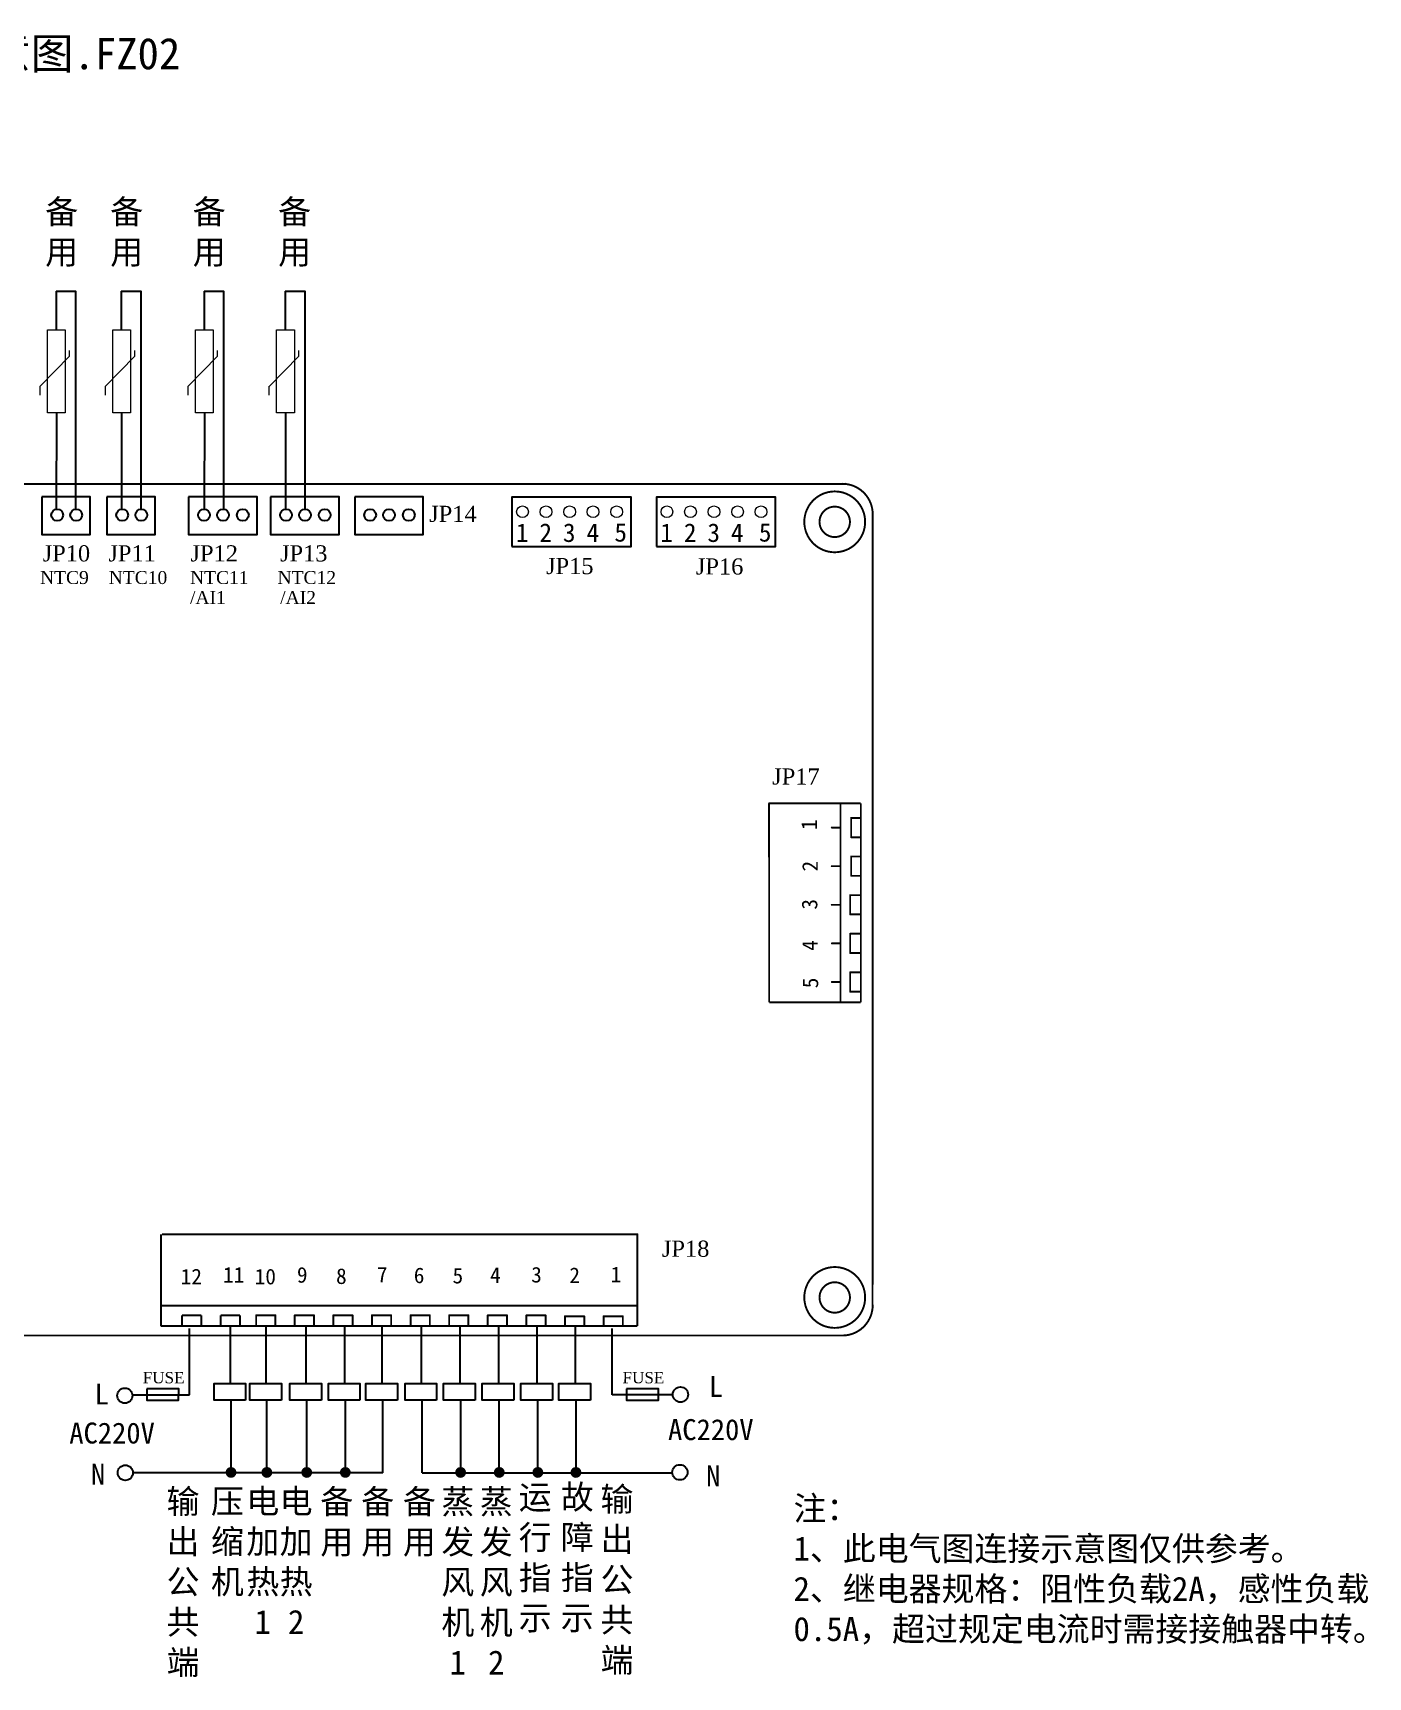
# Model space of a CAD drawing. Extents: x 17250 to 20515, y -627 to 1445.
# Drawn here: x 18872 to 20515, y -577 to 1445 of the extents above; entities that cross this region are included whole.
import ezdxf

# ---------------------------------------------------------------- set-up
doc = ezdxf.new("R2010")
doc.units = 0
doc.linetypes.add('ACAD_ISO07W100', pattern=[3, 0, -3])
doc.layers.get('0').update_dxf_attribs({"linetype": 'CONTINUOUS'})
for name, color, linetype in [('BOTTOMSOLDER', 6, 'CONTINUOUS'), ('KEEPOUTLAYER', 6, 'CONTINUOUS'), ('MECHANICAL1', 251, 'CONTINUOUS'), ('TOPOVERLAY', 2, 'CONTINUOUS')]:
    doc.layers.add(name, color=color, linetype=linetype)

msp = doc.modelspace()

# ---------------------------------------------------------------- hatches: boundary and pattern name
h = msp.add_hatch(color=256)
edge = h.paths.add_edge_path()
edge.add_arc((19116.1, -325.4), 6.71, 180, 540)
h = msp.add_hatch(color=256)
edge = h.paths.add_edge_path()
edge.add_arc((19160.2, -325.4), 6.71, 180, 540)
h = msp.add_hatch(color=256)
edge = h.paths.add_edge_path()
edge.add_arc((19209.2, -325.4), 6.71, 180, 540)
h = msp.add_hatch(color=256)
edge = h.paths.add_edge_path()
edge.add_arc((19256.7, -325.4), 6.71, 180, 540)
h = msp.add_hatch(color=256)
edge = h.paths.add_edge_path()
edge.add_arc((19398.5, -325.4), 6.71, 180, 540)
h = msp.add_hatch(color=256)
edge = h.paths.add_edge_path()
edge.add_arc((19446, -325.4), 6.71, 180, 540)
h = msp.add_hatch(color=256)
edge = h.paths.add_edge_path()
edge.add_arc((19493.5, -325.4), 6.71, 180, 540)
h = msp.add_hatch(color=256)
edge = h.paths.add_edge_path()
edge.add_arc((19540.3, -325.4), 6.71, 180, 540)

# ---------------------------------------------------------------- linework, layer by layer
for p, q in [((18900.9, 1126.9), (18900.9, 1079.1)), ((18981.2, 1126.9), (18981.2, 1079.1)), ((19082.9, 1126.9), (19082.9, 1079.1)), ((19182.8, 1126.9), (19182.8, 1079.1)), ((18901.6, 859.4), (18901.7, 977.4)), ((18981.8, 859.4), (18982, 977.4)), ((19083.6, 859.4), (19083.7, 977.4)), ((19183.5, 859.4), (19183.6, 977.4))]:
    msp.add_line(p, q)
at = {"lineweight": 13}
for p, q in [((18917.5, 1047.3), (18917.5, 1054.1)), ((18997.8, 1047.3), (18997.8, 1054.1)), ((19099.5, 1047.3), (19099.5, 1054.1)), ((19199.4, 1047.3), (19199.4, 1054.1)), ((18917.5, 1047.3), (18881.4, 1010.4)), ((18997.8, 1047.3), (18961.7, 1010.4)), ((19099.5, 1047.3), (19063.4, 1010.4)), ((19199.4, 1047.3), (19163.3, 1010.4)), ((18881.4, 999.2), (18881.4, 1010.4)), ((18961.7, 999.2), (18961.7, 1010.4)), ((19063.4, 999.2), (19063.4, 1010.4)), ((19163, 999.2), (19163, 1010.4))]:
    msp.add_line(p, q, dxfattribs=at)
at = {"linetype": 'Continuous', "flags": 128}
for points in [[(18900.9, 1126.9), (18924.8, 1126.9), (18924.8, 859)], [(18981.2, 1126.9), (19005.1, 1126.9), (19005.1, 859)], [(19082.9, 1126.9), (19106.8, 1126.9), (19106.8, 859)], [(19182.8, 1126.9), (19206.7, 1126.9), (19206.7, 859)], [(18883.3, 874.1), (18883.3, 828), (18942.8, 828), (18942.9, 874.1), (18883.3, 874.1)], [(18963.3, 874.1), (18963.3, 828), (19022.8, 828), (19022.9, 874.1), (18963.3, 874.1)], [(19063.9, 874.1), (19063.9, 828), (19148.2, 828), (19148.2, 874.1), (19063.9, 874.1)], [(19164.8, 874.1), (19164.8, 828), (19249, 828), (19249, 874.1), (19164.8, 874.1)], [(19268.2, 874.1), (19268.2, 828), (19352.5, 828), (19352.5, 874.1), (19268.2, 874.1)], [(19012.4, -222.5), (19012.4, -236.5), (19051.7, -236.5), (19051.8, -222.5), (19012.4, -222.5)], [(19602.5, -222.5), (19602.5, -236.5), (19641.8, -236.5), (19641.8, -222.5), (19602.5, -222.5)]]:
    msp.add_lwpolyline(points, dxfattribs=at)
at = {"lineweight": 13}
for points in [[(18890.3, 1079.3), (18912.1, 1079.3), (18912.1, 977.6), (18890.3, 977.6)], [(18970.6, 1079.3), (18992.4, 1079.3), (18992.4, 977.6), (18970.6, 977.6)], [(19072.3, 1079.3), (19094.1, 1079.3), (19094.1, 977.6), (19072.3, 977.6)], [(19172.2, 1079.3), (19194, 1079.3), (19194, 977.6), (19172.2, 977.6)]]:
    msp.add_lwpolyline(points, close=True, dxfattribs=at)
for points in [[(19461.6, 813.1), (19608.1, 813.1), (19608.1, 873.7), (19461.6, 873.7), (19461.6, 813.1)], [(19639.2, 813.1), (19785.7, 813.1), (19785.7, 873.7), (19639.2, 873.7), (19639.2, 813.1)]]:
    msp.add_lwpolyline(points)
at = {"linetype": 'Continuous'}
for centre in [(18902.3, 851.8), (18925.7, 851.8), (18982.3, 851.8), (19005.7, 851.8), (19082.9, 851.8), (19106.3, 851.8), (19130.6, 851.8), (19183.8, 851.8), (19207.1, 851.8), (19231.4, 851.8), (19287.2, 851.8), (19310.5, 851.8), (19334.8, 851.8)]:
    msp.add_circle(centre, 7.26, dxfattribs=at)
at = {"lineweight": 9}
for centre in [(19474.6, 855.8), (19474.6, 855.8), (19474.6, 855.8), (19503.6, 855.8), (19503.6, 855.8), (19532.5, 855.8), (19532.5, 855.8), (19561.4, 855.8), (19561.4, 855.8), (19590.4, 855.8), (19652.2, 855.8), (19652.2, 855.8), (19652.2, 855.8), (19681.2, 855.8), (19681.2, 855.8), (19710.1, 855.8), (19710.1, 855.8), (19739.1, 855.8), (19739.1, 855.8), (19768, 855.8)]:
    msp.add_circle(centre, 7.24, dxfattribs=at)
at = {"layer": 'BOTTOMSOLDER', "color": 7, "linetype": 'Continuous'}
for p, q in [((19065.2, -230.2), (19065.2, -148.4)), ((19115, -144.3), (19115, -216.1)), ((19159.1, -144.3), (19159.1, -216.1)), ((19208.1, -144.3), (19208.1, -216.1)), ((19255.6, -144.3), (19255.6, -216.1)), ((19301.7, -144.3), (19301.7, -216.1)), ((19349.9, -144.3), (19349.9, -216.1)), ((19397.4, -144.3), (19397.4, -216.1)), ((19444.9, -144.3), (19444.9, -216.1)), ((19492.4, -144.3), (19492.4, -216.1)), ((19539.2, -144.3), (19539.2, -216.1)), ((19584.8, -229.9), (19584.8, -148.4)), ((18994.9, -230.2), (19065.2, -230.2)), ((19116.2, -325.9), (19116.2, -236.5)), ((19160.3, -325.9), (19160.3, -236.5)), ((19209.3, -325.9), (19209.3, -236.5)), ((19256.8, -325.9), (19256.8, -236.5)), ((19302.9, -325.9), (19302.9, -236.5)), ((19351.1, -325.9), (19351.1, -236.5)), ((19398.6, -325.9), (19398.6, -236.5)), ((19446.1, -325.9), (19446.1, -236.5)), ((19493.6, -325.9), (19493.6, -236.5)), ((19540.4, -325.9), (19540.4, -236.5)), ((19659.1, -229.9), (19584.8, -229.9)), ((19302.9, -325.9), (18995.5, -325.8)), ((19351.1, -325.9), (19659, -326.1))]:
    msp.add_line(p, q, dxfattribs=at)
for points in [[(19134.1, -236.4), (19095.2, -236.4), (19095.2, -216.1), (19134.1, -216.1)], [(19178.3, -236.4), (19139.4, -236.4), (19139.4, -216.1), (19178.3, -216.1)], [(19227.2, -236.4), (19188.3, -236.4), (19188.3, -216.1), (19227.2, -216.1)], [(19274.7, -236.4), (19235.8, -236.4), (19235.8, -216.1), (19274.7, -216.1)], [(19320.8, -236.4), (19281.9, -236.4), (19281.9, -216.1), (19320.8, -216.1)], [(19369, -236.4), (19330.1, -236.4), (19330.1, -216.1), (19369, -216.1)], [(19416.5, -236.4), (19377.6, -236.4), (19377.6, -216.1), (19416.5, -216.1)], [(19464, -236.4), (19425.1, -236.4), (19425.1, -216.1), (19464, -216.1)], [(19511.6, -236.4), (19472.7, -236.4), (19472.7, -216.1), (19511.6, -216.1)], [(19558.3, -236.4), (19519.4, -236.4), (19519.4, -216.1), (19558.3, -216.1)]]:
    msp.add_lwpolyline(points, close=True, dxfattribs=at)
for centre in [(18985.5, -231), (19668.8, -229.7), (18986.1, -325.8), (19668.2, -325.3)]:
    msp.add_circle(centre, 9.37, dxfattribs=at)
at = {"layer": 'KEEPOUTLAYER', "color": 7, "const_width": 2.37}
for points in [[(19872.1, 889.9), (17952.2, 890.2)], [(19905.3, 852.8), (19905.1, -123.8)], [(19868, -157.1), (17952.2, -157.1)]]:
    msp.add_lwpolyline(points, dxfattribs=at)
at = {"layer": 'KEEPOUTLAYER', "color": 7}
for points, const_width in [([(19868.6, 890.2, 1), (19867.4, 890.2, 1)], 1.19), ([(19868.6, 890.2, 1), (19867.4, 890.2, 1)], 1.19), ([(19821.2, 843.4, 1), (19896, 843.4, 1)], 2.37), ([(19821.8, 843.4, 1), (19820.6, 843.4, 1)], 1.19), ([(19896.6, 843.4, 1), (19895.4, 843.4, 1)], 1.19), ([(19821.2, -110.3, 1), (19896, -110.3, 1)], 2.37), ([(19821.8, -110.3, 1), (19820.6, -110.3, 1)], 1.19), ([(19896.6, -110.3, 1), (19895.4, -110.3, 1)], 1.19), ([(19905.9, -119.7, 1), (19904.8, -119.7, 1)], 1.19), ([(19905.9, -119.7, 1), (19904.8, -119.7, 1)], 1.19)]:
    msp.add_lwpolyline(points, format="xyb", close=True, dxfattribs=dict(at, const_width=const_width))
at = {"layer": 'KEEPOUTLAYER', "color": 7, "const_width": 2.37}
for points in [[(19868, 890.2, -0.414214), (19905.3, 852.8)], [(19905.3, -119.7, -0.414214), (19868, -157.1)]]:
    msp.add_lwpolyline(points, format="xyb", dxfattribs=at)
at = {"layer": 'MECHANICAL1', "color": 7}
for points, const_width in [([(19839.9, 843.4, 1), (19877.3, 843.4, 1)], 2.37), ([(19840.5, 843.4, 1), (19839.3, 843.4, 1)], 1.19), ([(19877.9, 843.4, 1), (19876.7, 843.4, 1)], 1.19), ([(19839.9, -110.3, 1), (19877.3, -110.3, 1)], 2.37), ([(19840.5, -110.3, 1), (19839.3, -110.3, 1)], 1.19), ([(19877.9, -110.3, 1), (19876.7, -110.3, 1)], 1.19)]:
    msp.add_lwpolyline(points, format="xyb", close=True, dxfattribs=dict(at, const_width=const_width))
at = {"layer": 'TOPOVERLAY', "color": 7, "const_width": 1.19}
for points in [[(19872.1, 890.2, 1), (19870.9, 890.2, 1)], [(19777.9, 497.8, 1), (19777.9, 496.6, 1)], [(19777.9, 497.8, 1), (19777.9, 496.6, 1)], [(19865.7, 497.8, 1), (19865.7, 496.6, 1)], [(19855, 468.1, 1), (19855, 466.9, 1)], [(19865.7, 468.1, 1), (19865.7, 466.9, 1)], [(19878.8, 480, 1), (19878.8, 478.8, 1)], [(19878.8, 480, 1), (19878.8, 478.8, 1)], [(19878.8, 456.2, 1), (19878.8, 455, 1)], [(19878.8, 456.2, 1), (19878.8, 455, 1)], [(19878.8, 432.5, 1), (19878.8, 431.3, 1)], [(19878.8, 432.5, 1), (19878.8, 431.3, 1)], [(19855, 420.6, 1), (19855, 419.4, 1)], [(19865.7, 420.6, 1), (19865.7, 419.4, 1)], [(19878.8, 408.7, 1), (19878.8, 407.6, 1)], [(19878.8, 408.7, 1), (19878.8, 407.6, 1)], [(19877.6, 385, 1), (19877.6, 383.8, 1)], [(19877.6, 385, 1), (19877.6, 383.8, 1)], [(19855, 373.1, 1), (19855, 371.9, 1)], [(19865.7, 373.1, 1), (19865.7, 371.9, 1)], [(19877.6, 361.3, 1), (19877.6, 360.1, 1)], [(19877.6, 361.3, 1), (19877.6, 360.1, 1)], [(19889.5, 361.3, 1), (19889.5, 360.1, 1)], [(19855, 325.6, 1), (19855, 324.5, 1)], [(19865.7, 325.6, 1), (19865.7, 324.5, 1)], [(19877.6, 337.5, 1), (19877.6, 336.3, 1)], [(19877.6, 337.5, 1), (19877.6, 336.3, 1)], [(19889.5, 337.5, 1), (19889.5, 336.3, 1)], [(19865.7, 307.8, 1), (19865.7, 306.7, 1)], [(19877.6, 313.8, 1), (19877.6, 312.6, 1)], [(19877.6, 313.8, 1), (19877.6, 312.6, 1)], [(19889.5, 313.8, 1), (19889.5, 312.6, 1)], [(19865.7, 296, 1), (19865.7, 294.8, 1)], [(19877.6, 290, 1), (19877.6, 288.8, 1)], [(19877.6, 290, 1), (19877.6, 288.8, 1)], [(19889.5, 290, 1), (19889.5, 288.8, 1)], [(19855, 278.2, 1), (19855, 277, 1)], [(19865.7, 278.2, 1), (19865.7, 277, 1)], [(19877.6, 266.3, 1), (19877.6, 265.1, 1)], [(19877.6, 266.3, 1), (19877.6, 265.1, 1)], [(19889.5, 266.3, 1), (19889.5, 265.1, 1)], [(19129.7, -32.6, 1), (19128.6, -32.6, 1)], [(19129.7, -32.6, 1), (19128.6, -32.6, 1)], [(19616.4, -32.6, 1), (19615.2, -32.6, 1)], [(19616.4, -32.6, 1), (19615.2, -32.6, 1)], [(19129.7, -120.4, 1), (19128.6, -120.4, 1)], [(19616.4, -120.4, 1), (19615.2, -120.4, 1)], [(19147.5, -132.3, 1), (19146.4, -132.3, 1)], [(19147.5, -132.3, 1), (19146.4, -132.3, 1)], [(19171.3, -132.3, 1), (19170.1, -132.3, 1)], [(19171.3, -132.3, 1), (19170.1, -132.3, 1)], [(19195, -132.3, 1), (19193.8, -132.3, 1)], [(19195, -132.3, 1), (19193.8, -132.3, 1)], [(19218.8, -132.3, 1), (19217.6, -132.3, 1)], [(19218.8, -132.3, 1), (19217.6, -132.3, 1)], [(19242.5, -132.3, 1), (19241.3, -132.3, 1)], [(19242.5, -132.3, 1), (19241.3, -132.3, 1)], [(19266.3, -132.3, 1), (19265.1, -132.3, 1)], [(19266.3, -132.3, 1), (19265.1, -132.3, 1)], [(19290, -132.3, 1), (19288.8, -132.3, 1)], [(19290, -132.3, 1), (19288.8, -132.3, 1)], [(19313.7, -132.3, 1), (19312.6, -132.3, 1)], [(19313.7, -132.3, 1), (19312.6, -132.3, 1)], [(19337.5, -132.3, 1), (19336.3, -132.3, 1)], [(19337.5, -132.3, 1), (19336.3, -132.3, 1)], [(19361.2, -132.3, 1), (19360, -132.3, 1)], [(19361.2, -132.3, 1), (19360, -132.3, 1)], [(19385, -132.3, 1), (19383.8, -132.3, 1)], [(19385, -132.3, 1), (19383.8, -132.3, 1)], [(19408.7, -132.3, 1), (19407.5, -132.3, 1)], [(19408.7, -132.3, 1), (19407.5, -132.3, 1)], [(19432.4, -132.3, 1), (19431.3, -132.3, 1)], [(19432.4, -132.3, 1), (19431.3, -132.3, 1)], [(19456.2, -132.3, 1), (19455, -132.3, 1)], [(19456.2, -132.3, 1), (19455, -132.3, 1)], [(19479.9, -132.3, 1), (19478.7, -132.3, 1)], [(19479.9, -132.3, 1), (19478.7, -132.3, 1)], [(19503.7, -132.3, 1), (19502.5, -132.3, 1)], [(19503.7, -132.3, 1), (19502.5, -132.3, 1)], [(19527.4, -133.5, 1), (19526.2, -133.5, 1)], [(19527.4, -133.5, 1), (19526.2, -133.5, 1)], [(19551.1, -133.5, 1), (19550, -133.5, 1)], [(19551.1, -133.5, 1), (19550, -133.5, 1)], [(19574.9, -133.5, 1), (19573.7, -133.5, 1)], [(19574.9, -133.5, 1), (19573.7, -133.5, 1)], [(19598.6, -133.5, 1), (19597.4, -133.5, 1)], [(19598.6, -133.5, 1), (19597.4, -133.5, 1)], [(19905.9, -123.2, 1), (19904.8, -123.2, 1)], [(19129.7, -145.5, 1), (19128.6, -145.5, 1)], [(19129.7, -145.5, 1), (19128.6, -145.5, 1)], [(19290, -144.2, 1), (19288.8, -144.2, 1)], [(19313.7, -144.2, 1), (19312.6, -144.2, 1)], [(19337.5, -144.2, 1), (19336.3, -144.2, 1)], [(19361.2, -144.2, 1), (19360, -144.2, 1)], [(19385, -144.2, 1), (19383.8, -144.2, 1)], [(19408.7, -144.2, 1), (19407.5, -144.2, 1)], [(19432.4, -144.2, 1), (19431.3, -144.2, 1)], [(19456.2, -144.2, 1), (19455, -144.2, 1)], [(19479.9, -144.2, 1), (19478.7, -144.2, 1)]]:
    msp.add_lwpolyline(points, format="xyb", close=True, dxfattribs=at)
at = {"layer": 'TOPOVERLAY', "color": 7, "const_width": 2.37}
for points in [[(19777.9, 497.2), (19890.7, 497.2)], [(19777.9, 497.2), (19778, 252.5)], [(19865.7, 497.2), (19865.7, 295.4)], [(19890.7, 497.2), (19890.7, 252.5)], [(19855, 467.5), (19865.7, 467.5)], [(19878.8, 479.4), (19878.8, 455.6)], [(19878.8, 479.4), (19890.7, 479.4)], [(19878.8, 455.6), (19890.7, 455.6)], [(19878.8, 431.9), (19890.7, 431.9)], [(19878.8, 431.9), (19878.8, 408.1)], [(19855, 420), (19865.7, 420)], [(19878.8, 408.1), (19890.7, 408.1)], [(19877.6, 384.4), (19889.5, 384.4)], [(19877.6, 384.4), (19877.6, 360.7)], [(19855, 372.5), (19865.7, 372.5)], [(19877.6, 360.7), (19889.5, 360.7)], [(19855, 325.1), (19865.7, 325.1)], [(19877.6, 336.9), (19877.6, 313.2)], [(19877.6, 336.9), (19889.5, 336.9)], [(19865.7, 307.2), (19865.7, 252.5)], [(19877.6, 313.2), (19889.5, 313.2)], [(19877.6, 289.4), (19877.6, 265.7)], [(19877.6, 289.4), (19889.5, 289.4)], [(19855, 277.6), (19865.7, 277.6)], [(19877.6, 265.7), (19889.5, 265.7)], [(19778, 252.5), (19890.7, 252.5)], [(19029.9, -32.6), (19029.9, -145.4)], [(19615.8, -32.6), (19031.4, -32.6)], [(19615.8, -32.6), (19615.8, -145.4)], [(19425.9, -120.4), (19029.9, -120.4)], [(19615.8, -120.4), (19414, -120.4)], [(19079.7, -132.3), (19055.9, -132.3)], [(19055.9, -132.3), (19055.9, -144.2)], [(19079.7, -132.3), (19079.7, -144.2)], [(19103.4, -132.3), (19103.4, -144.2)], [(19127.2, -132.3), (19103.4, -132.3)], [(19127.2, -132.3), (19127.2, -144.2)], [(19170.7, -132.3), (19147, -132.3)], [(19147, -132.3), (19147, -144.2)], [(19170.7, -132.3), (19170.7, -144.2)], [(19194.4, -132.3), (19194.4, -144.2)], [(19218.2, -132.3), (19194.4, -132.3)], [(19218.2, -132.3), (19218.2, -144.2)], [(19265.7, -132.3), (19241.9, -132.3)], [(19241.9, -132.3), (19241.9, -144.2)], [(19265.7, -132.3), (19265.7, -144.2)], [(19289.4, -132.3), (19289.4, -144.2)], [(19313.1, -132.3), (19289.4, -132.3)], [(19313.1, -132.3), (19313.1, -144.2)], [(19336.9, -132.3), (19336.9, -144.2)], [(19360.6, -132.3), (19336.9, -132.3)], [(19360.6, -132.3), (19360.6, -144.2)], [(19384.4, -132.3), (19384.4, -144.2)], [(19408.1, -132.3), (19384.4, -132.3)], [(19408.1, -132.3), (19408.1, -144.2)], [(19431.8, -132.3), (19431.8, -144.2)], [(19455.6, -132.3), (19431.8, -132.3)], [(19455.6, -132.3), (19455.6, -144.2)], [(19503.1, -132.3), (19479.3, -132.3)], [(19479.3, -132.3), (19479.3, -144.2)], [(19503.1, -132.3), (19503.1, -144.2)], [(19550.6, -133.5), (19526.8, -133.5)], [(19526.8, -133.5), (19526.8, -145.4)], [(19550.6, -133.5), (19550.6, -145.4)], [(19574.3, -133.5), (19574.3, -145.4)], [(19598, -133.5), (19574.3, -133.5)], [(19598, -133.5), (19598, -145.4)], [(19615.8, -145.4), (19029.7, -145.4)]]:
    msp.add_lwpolyline(points, dxfattribs=at)

# ---------------------------------------------------------------- texts
at = {"linetype": 'ACAD_ISO07W100', "lineweight": 9}
for s, p in [('1', (19466.5, 818.7)), ('2', (19495.4, 818.7)), ('3', (19524.3, 818.7)), ('4', (19553.3, 818.7)), ('5', (19587.6, 819.1)), ('1', (19644.1, 818.7)), ('2', (19673.1, 818.7)), ('3', (19702, 818.7)), ('4', (19730.9, 818.7)), ('5', (19765.3, 819.1))]:
    msp.add_text(s, height=22.8, dxfattribs=at).set_placement(p)
at = {"layer": 'BOTTOMSOLDER', "color": 7, "linetype": 'Continuous'}
for s, insert, char_height, width, attachment_point in [('{\\fSimSun|b0|i0|c134|p54;冷链控制器.电气连接示意图.FZ02}', (18264.7, 1438.5), 38.579, 1439.827, 1), ('{\\fSimSun|b0|i0|c134|p54;备用}', (18907.8, 1156.9), 29.676, 8.736, 8), ('{\\fSimSun|b0|i0|c134|p54;备用}', (18987.8, 1156.9), 29.676, 8.736, 8), ('{\\fSimSun|b0|i0|c134|p54;备用}', (19089.3, 1156.9), 29.676, 8.736, 8), ('{\\fSimSun|b0|i0|c134|p54;备用}', (19194.3, 1156.9), 29.676, 8.736, 8), ('L', (18948.4, -216.1), 25.8, 8.736, 1), ('L', (19703.8, -206.9), 25.8, 8.736, 1), ('AC220V', (19653.6, -259.9), 25.78, 8.736, 1), ('AC220V', (18917.2, -264.1), 25.78, 8.736, 1), ('N', (18943.8, -314.8), 25.8, 8.736, 1), ('N', (19700.4, -316.6), 25.8, 8.736, 1), ('{\\fSimSun|b0|i0|c134|p54;输出公共端}', (19057.1, -346.2), 29.676, 8.736, 2), ('{\\fSimSun|b0|i0|c134|p54;压缩机}', (19111.6, -346), 29.676, 8.736, 2), ('{\\fSimSun|b0|i0|c134|p54;电加热1}', (19155.2, -346), 29.676, 8.736, 2), ('{\\fSimSun|b0|i0|c134|p54;电加热2}', (19196.2, -346), 29.676, 8.736, 2), ('{\\fSimSun|b0|i0|c134|p54;备用}', (19246.2, -346.4), 29.676, 8.736, 2), ('{\\fSimSun|b0|i0|c134|p54;备用}', (19296.5, -346.4), 29.676, 8.736, 2), ('{\\fSimSun|b0|i0|c134|p54;备用}', (19347.8, -346.4), 29.676, 8.736, 2), ('{\\fSimSun|b0|i0|c134|p54;蒸发风机\\P1}', (19395, -346.4), 29.676, 8.736, 2), ('{\\fSimSun|b0|i0|c134|p54;蒸发风机2}', (19442.3, -346.4), 29.676, 8.736, 2), ('{\\fSimSun|b0|i0|c134|p54;运行指示}', (19490.2, -341), 29.676, 8.736, 2), ('{\\fSimSun|b0|i0|c134|p54;故障指示}', (19542, -340.8), 29.676, 8.736, 2), ('{\\fSimSun|b0|i0|c134|p54;输出公共端}', (19590.8, -343.4), 29.676, 8.736, 2), ('\\pt178.06;{\\fSimSun|b0|i0|c134|p54;注：\\P1、此电气图连接示意图仅供参考。\\P2、继电器规格：阻性负载2A，感性负载0.5A，超过规定电流时需接接触器中转。}', (19807.9, -354.7), 29.676, 822.362, 1)]:
    msp.add_mtext(s, dxfattribs=dict(at, insert=insert, char_height=char_height, width=width, attachment_point=attachment_point))
at = {"layer": 'BOTTOMSOLDER', "color": 7, "linetype": 'Continuous', "attachment_point": 1, "rotation": 359.8614}
for s, insert, char_height, width in [('{\\fTimes New Roman|b0|i0|c186|p18;\\H0.875x;\\C0;JP14}', (19359.9, 863.2), 22.702, 6.683), ('{\\fTimes New Roman|b0|i0|c186|p18;\\H0.875x;\\C0;JP10}', (18884.5, 814.7), 22.702, 6.683), ('{\\fTimes New Roman|b0|i0|c186|p18;\\H0.875x;\\C0;JP11}', (18965.3, 814.7), 22.702, 6.683), ('{\\fTimes New Roman|b0|i0|c186|p18;\\H0.875x;\\C0;JP12}', (19066.3, 814.7), 22.702, 6.683), ('{\\fTimes New Roman|b0|i0|c186|p18;\\H0.875x;\\C0;JP13}', (19176.4, 814.7), 22.702, 6.683), ('{\\fTimes New Roman|b0|i0|c186|p18;\\H0.875x;\\C0;JP15}', (19503.6, 799.1), 22.702, 6.683), ('{\\fTimes New Roman|b0|i0|c186|p18;\\H0.875x;\\C0;JP16}', (19687.9, 798.6), 22.702, 6.683), ('{\\fTimes New Roman|b0|i0|c186|p18;\\H0.875x;\\C0;NTC9}', (18881.2, 783), 18.162, 5.346), ('{\\fTimes New Roman|b0|i0|c186|p18;\\H0.875x;\\C0;NTC10}', (18965.7, 783), 18.162, 5.346), ('{\\fTimes New Roman|b0|i0|c186|p18;\\H0.875x;\\C0;NTC11}', (19065.7, 783), 18.162, 5.346), ('{\\fTimes New Roman|b0|i0|c186|p18;\\H0.875x;\\C0;NTC12}', (19173.3, 783), 18.162, 5.346), ('{\\fTimes New Roman|b0|i0|c186|p18;\\H0.875x;\\C0;/AI1}', (19065.7, 758.4), 18.162, 5.346), ('{\\fTimes New Roman|b0|i0|c186|p18;\\H0.875x;\\C0;/AI2}', (19176.6, 758.4), 18.162, 5.346), ('{\\fTimes New Roman|b0|i0|c186|p18;\\H0.875x;\\C0;JP17}', (19781.8, 540.3), 22.702, 6.683), ('{\\fTimes New Roman|b0|i0|c186|p18;\\H0.875x;\\C0;JP18}', (19646.1, -40.3), 22.702, 6.683), ('{\\fTimes New Roman|b0|i0|c186|p18;\\H0.875x;\\C0;FUSE}', (19007.6, -201.9), 15.892, 4.678), ('{\\fTimes New Roman|b0|i0|c186|p18;\\H0.875x;\\C0;FUSE}', (19597.7, -201.9), 15.892, 4.678)]:
    msp.add_mtext(s, dxfattribs=dict(at, insert=insert, char_height=char_height, width=width))
at = {"layer": 'TOPOVERLAY', "color": 7}
for s, height, p in [('1 ', 19.23, (19836.8, 464.4)), ('2', 19.2, (19837.8, 413.5)), ('3', 19.2, (19837.2, 366.6)), ('4', 19.2, (19837.7, 316)), ('5', 19.2, (19838.3, 269.9))]:
    msp.add_text(s, height=height, rotation=90, dxfattribs=at).set_placement(p)
for s, height, p in [('12', 19.23, (19054.2, -94.2)), ('11', 19.23, (19106.2, -92.1)), ('10', 19.23, (19145.2, -94.2)), ('9', 19.2, (19197.2, -92.1)), ('8', 19.2, (19245.3, -93.7)), ('7', 19.2, (19295.6, -91.8)), ('6', 19.2, (19340.9, -92.7)), ('5', 19.2, (19388.6, -93)), ('4', 19.2, (19434.7, -92.4)), ('3', 19.2, (19485.3, -91.9)), ('2', 19.2, (19532.2, -92.6)), ('1 ', 19.23, (19583.1, -91.6))]:
    msp.add_text(s, height=height, dxfattribs=at).set_placement(p)

doc.saveas('drawing.dxf')
